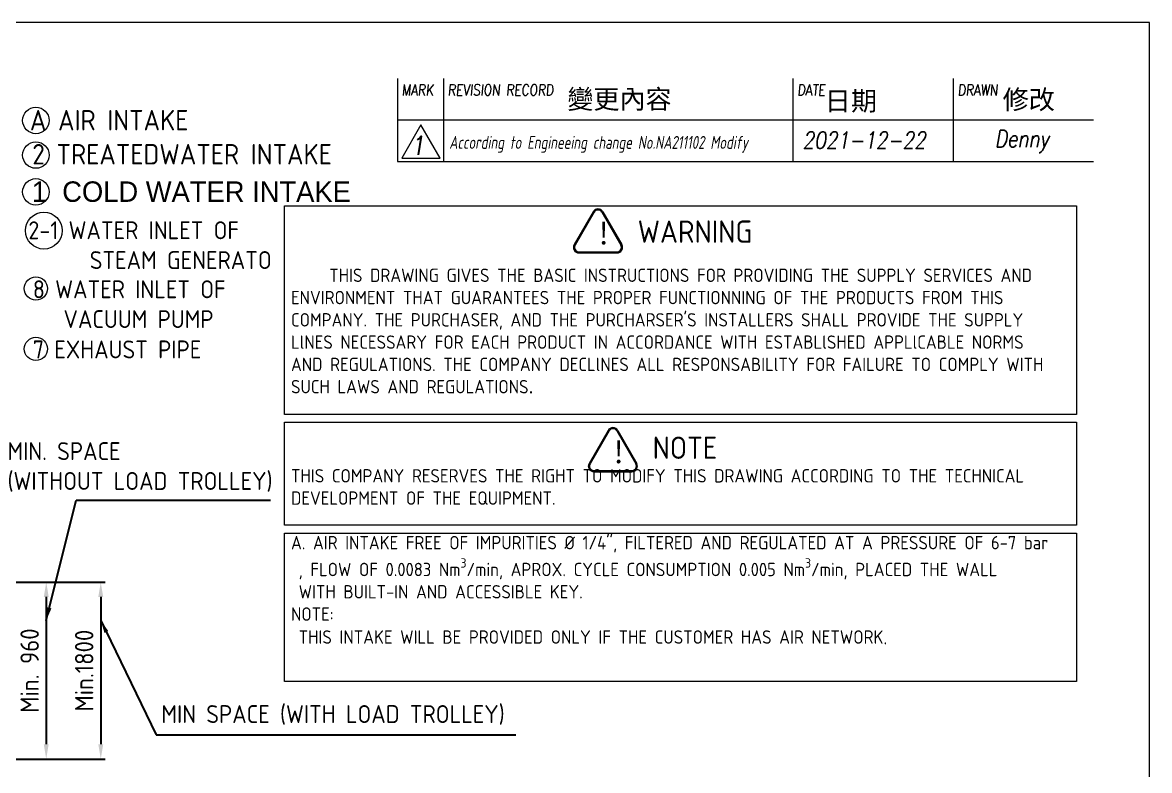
# Model space of a CAD drawing. Header units: millimetres. Extents: x -5848 to 14650, y 0 to 20714.
# Drawn here: x 8531 to 14650, y 6240 to 10300 of the extents above; entities that cross this region are included whole.
import ezdxf

# ---------------------------------------------------------------- set-up
doc = ezdxf.new("R2010")
doc.units = ezdxf.units.MM
doc.header["$MEASUREMENT"] = 0
for name, color, linetype, lineweight in [('D', 3, 'Continuous', 13), ('F', 7, 'Continuous', 15), ('T', 4, 'Continuous', 15)]:
    doc.layers.add(name, color=color, linetype=linetype, lineweight=lineweight)
doc.styles.get("Standard").update_dxf_attribs({"font": 'KAIU.TTF'})
doc.styles.add('STU25', font='isocp2.shx')
doc.styles.add('Text', font='romans.shx', dxfattribs={"width": 0.8, "oblique": 10})
doc.dimstyles.new('STU25', dxfattribs={"dimscale": 40, "dimtxt": 2.5, "dimasz": 2, "dimexe": 0.6, "dimexo": 1, "dimgap": 1, "dimtad": 1, "dimdsep": 46, "dimtxsty": 'STU25', "dimcen": 2, "dimazin": 2, "dimtfac": 1, "dimtmove": 0, "dimatfit": 3, "dimfxl": 0, "dimtolj": 1, "dimtzin": 0, "dimarcsym": 0})
doc.dimstyles.new('STU25$7', dxfattribs={"dimscale": 35, "dimtxt": 2.5, "dimasz": 2, "dimexe": 1.25, "dimexo": 0.625, "dimgap": 1, "dimtad": 0, "dimdec": 4, "dimdsep": 46, "dimtxsty": 'STU25', "dimcen": 2.5, "dimazin": 2, "dimtfac": 1, "dimtdec": 4, "dimtmove": 0, "dimatfit": 3, "dimfxl": 0, "dimtolj": 1, "dimtzin": 0, "dimarcsym": 0})

# ---------------------------------------------------------------- blocks, each defined once
blk = doc.blocks.new('*D9')
at = {"layer": 'D', "color": 0, "lineweight": -2}
for p, q in [((8467.7, 7262.3), (8683.8, 7262.3)), ((8659.8, 7182.3), (8659.8, 6382.3)), ((8465.1, 6302.3), (8683.8, 6302.3))]:
    blk.add_line(p, q, dxfattribs=at)
at = {"layer": 'D', "color": 0}
for points in [[(8673.2, 7182.3), (8646.5, 7182.3), (8659.8, 7262.3)], [(8646.5, 6382.3), (8673.2, 6382.3), (8659.8, 6302.3)]]:
    blk.add_solid(points, dxfattribs=at)
at = {"layer": 'Defpoints', "color": 0}
for p in [(8427.7, 7262.3), (8425.1, 6302.3), (8659.8, 6302.3)]:
    blk.add_point(p, dxfattribs=at)
at = {"layer": 'D', "color": 0, "insert": (8569.8, 6782.3), "char_height": 100, "attachment_point": 5, "rotation": 90, "style": 'STU25'}
blk.add_mtext('\\A1;{\\Fisocp2.shx;Min. 960}', dxfattribs=at)
blk = doc.blocks.new('*D10')
at = {"layer": 'D', "color": 0, "lineweight": -2}
for p, q in [((8467.7, 7262.3), (8979.9, 7262.3)), ((8955.9, 7182.3), (8955.9, 6382.3)), ((8465.1, 6302.3), (8979.9, 6302.3))]:
    blk.add_line(p, q, dxfattribs=at)
at = {"layer": 'D', "color": 0}
for points in [[(8969.3, 7182.3), (8942.6, 7182.3), (8955.9, 7262.3)], [(8942.6, 6382.3), (8969.3, 6382.3), (8955.9, 6302.3)]]:
    blk.add_solid(points, dxfattribs=at)
at = {"layer": 'Defpoints', "color": 0}
for p in [(8427.7, 7262.3), (8425.1, 6302.3), (8955.9, 6302.3)]:
    blk.add_point(p, dxfattribs=at)
at = {"layer": 'D', "color": 0, "insert": (8865.9, 6782.3), "char_height": 100, "attachment_point": 5, "rotation": 90, "style": 'STU25'}
blk.add_mtext('\\A1;{\\Fisocp2.shx;Min.1800}', dxfattribs=at)

msp = doc.modelspace()

# ---------------------------------------------------------------- hatches: boundary and pattern name
at = {"layer": 'D'}
h = msp.add_hatch(color=11, dxfattribs=at)
edge = h.paths.add_edge_path()
edge.add_line((11629.235, 9273.359), (11525.951, 9094.465))
edge.add_arc((11552.148, 9079.34), 30.25, 149.9999999, 270)
edge.add_line((11552.148, 9049.09), (11758.717, 9049.09))
edge.add_arc((11758.717, 9079.34), 30.25, 270, 389.9999999)
edge.add_line((11784.914, 9094.465), (11681.629, 9273.359))
edge.add_arc((11655.432, 9258.234), 30.25, 30, 150)
edge = h.paths.add_edge_path(flags=16)
edge.add_arc((11655.432, 9258.234), 24.2, 30, 150)
edge.add_line((11634.474, 9270.334), (11531.19, 9091.44))
edge.add_arc((11552.148, 9079.34), 24.2, 149.9999999, 270)
edge.add_line((11552.148, 9055.14), (11758.717, 9055.14))
edge.add_arc((11758.717, 9079.34), 24.2, 270, 389.9999999)
edge.add_line((11779.674, 9091.44), (11676.39, 9270.334))
h = msp.add_hatch(color=11, dxfattribs=at)
edge = h.paths.add_edge_path()
edge.add_ellipse((11633.511, 7892.148), major_axis=(30.25, 0), ratio=1, start_angle=149.9999999, end_angle=270)
edge.add_line((11633.511, 7861.898), (11840.08, 7861.898))
edge.add_ellipse((11840.08, 7892.148), major_axis=(30.25, 0), ratio=1, start_angle=270, end_angle=389.9999999)
edge.add_line((11866.277, 7907.273), (11762.993, 8086.167))
edge.add_ellipse((11736.795, 8071.042), major_axis=(30.25, 0), ratio=1, start_angle=30, end_angle=150)
edge.add_line((11710.598, 8086.167), (11607.314, 7907.273))
edge = h.paths.add_edge_path(flags=16)
edge.add_ellipse((11633.511, 7892.148), major_axis=(24.2, 0), ratio=1, start_angle=149.9999999, end_angle=270)
edge.add_line((11633.511, 7867.948), (11840.08, 7867.948))
edge.add_ellipse((11840.08, 7892.148), major_axis=(24.2, 0), ratio=1, start_angle=270, end_angle=389.9999999)
edge.add_line((11861.038, 7904.248), (11757.753, 8083.142))
edge.add_ellipse((11736.795, 8071.042), major_axis=(24.2, 0), ratio=1, start_angle=30, end_angle=150)
edge.add_line((11715.838, 8083.142), (11612.553, 7904.248))

# ---------------------------------------------------------------- linework, layer by layer
at = {"layer": 'D', "color": 11}
for p, q in [((11629.235, 9273.359), (11525.951, 9094.465)), ((11634.474, 9270.334), (11531.19, 9091.44)), ((11676.39, 9270.334), (11779.674, 9091.44)), ((11681.629, 9273.359), (11784.914, 9094.465)), ((11552.148, 9055.14), (11758.717, 9055.14)), ((11552.148, 9049.09), (11758.717, 9049.09)), ((11710.598, 8086.167), (11607.314, 7907.273)), ((11715.838, 8083.142), (11612.553, 7904.248)), ((11757.753, 8083.142), (11861.038, 7904.248)), ((11762.993, 8086.167), (11866.277, 7907.273)), ((11633.511, 7867.948), (11840.08, 7867.948)), ((11633.511, 7861.898), (11840.08, 7861.898))]:
    msp.add_line(p, q, dxfattribs=at)
for points in [[(9953.309, 9305.428), (14253.472, 9305.428), (14253.472, 8172.551), (9953.309, 8172.551)], [(9953.309, 8130.018), (14253.472, 8130.018), (14253.472, 7572.416), (9953.309, 7572.416)], [(9953.309, 7528.923), (14253.472, 7528.923), (14253.472, 6723.081), (9953.309, 6723.081)]]:
    msp.add_lwpolyline(points, close=True, dxfattribs=at)
at = {"layer": 'D'}
for centre, radius in [((8603.572, 9768.613), 71.837), ((8603.572, 9580.631), 71.837), ((8603.572, 9380.735), 71.837), ((8646.959, 9170.443), 100), ((8603.572, 8856.28), 62.857), ((8603.572, 8528.43), 62.857)]:
    msp.add_circle(centre, radius, dxfattribs=at)
at = {"layer": 'D', "color": 11}
for centre, radius, start, end in [((11655.432, 9258.234), 30.25, 30, 150), ((11655.432, 9258.234), 24.2, 30, 150), ((11552.148, 9079.34), 30.25, 149.9999999, 270), ((11552.148, 9079.34), 24.2, 149.9999999, 270), ((11758.717, 9079.34), 30.25, 270, 29.9999999), ((11758.717, 9079.34), 24.2, 270, 29.9999999), ((11736.795, 8071.042), 30.25, 30, 150), ((11736.795, 8071.042), 24.2, 30, 150), ((11633.511, 7892.148), 30.25, 149.9999999, 270), ((11633.511, 7892.148), 24.2, 149.9999999, 270), ((11840.08, 7892.148), 30.25, 270, 29.9999999), ((11840.08, 7892.148), 24.2, 270, 29.9999999)]:
    msp.add_arc(centre, radius, start, end, dxfattribs=at)
at = {"layer": 'F'}
msp.add_line((10567.766, 9995.532), (10567.766, 9545.532), dxfattribs=at)
at = {"layer": 'F', "color": 7}
for p, q in [((10817.766, 9995.532), (10817.766, 9545.532)), ((12715.734, 9545.532), (12715.734, 9995.532)), ((13586.542, 9545.532), (13586.542, 9995.532)), ((14345.532, 9770.532), (10567.766, 9770.532)), ((10567.766, 9545.532), (14345.532, 9545.532))]:
    msp.add_line(p, q, dxfattribs=at)
at = {"layer": 'F', "color": 6}
msp.add_lwpolyline([(0, 10300), (0, 0), (14650, 0), (14650, 10300)], close=True, dxfattribs=at)
at = {"layer": 'F', "color": 7}
msp.add_lwpolyline([(10694.673, 9744.516), (10590.794, 9564.593), (10798.552, 9564.593)], close=True, dxfattribs=at)

# ---------------------------------------------------------------- texts
at = {"layer": 'D', "color": 11, "attachment_point": 1}
for s, insert, char_height in [('{\\Fisocp2.shx;\\C3;A AIR INTAKE}', (8570.874, 9825.437), 111.02041), ('{\\Fisocp2.shx;\\C3;2 TREATEDWATER INTAKE}', (8584.182, 9640.669), 111.02041), ('{\\FARISOP2.SHX|c0;{\\C3;1  COLD WATER INTAKE}}', (8581.57, 9437.661), 111.02041), ('{\\Fisocp2.shx|c136;\\C3;2-1 WATER INLET OF \\P      STEAM GENERATO}', (8562.83, 9221.07), 97.14286), ('{\\Fisocp2.shx|c136;\\C3;8 WATER INLET OF \\P   VACUUM PUMP}', (8586.93, 8900.653), 97.14286), ('{\\Fisocp2.shx;\\C3;7 EXHAUST PIPE}', (8586.833, 8574.157), 97.14286), ('{\\Fisocp2.shx|c136;\\C3;MIN. SPACE \\P(WITHOUT LOAD TROLLEY)}', (8449.58, 8022.102), 97.14286), ('{\\Fisocp2.shx;\\C3;MIN SPACE (WITH LOAD TROLLEY)}', (9284.984, 6594.81), 97.14286)]:
    msp.add_mtext(s, dxfattribs=dict(at, insert=insert, char_height=char_height))
at = {"layer": 'D', "color": 11, "attachment_point": 1, "style": 'STU25'}
for s, insert, char_height in [('{\\f標楷體|b0|i0|c136|p65;!}', (11645.376, 9216.211), 121), ('WARNING', (11871.056, 9225.587), 121), ('\\A1;\\P\\H0.7042x;     THIS DRAWING GIVES THE BASIC INSTRUCTIONS FOR PROVIDING THE SUPPLY SERVICES AND\\PENVIRONMENT THAT GUARANTEES THE PROPER FUNCTIONNING OF THE PRODUCTS FROM THIS \\PCOMPANY. THE PURCHASER, AND THE PURCHARSER\'S INSTALLERS SHALL PROVIDE THE SUPPLY \\PLlNES NECESSARY FOR EACH PRODUCT IN ACCORDANCE WITH ESTABLlSHED APPLlCABLE NORMS \\PAND REGULATIONS. THE COMPANY DECLlNES ALL RESPONSABILlTY FOR FAILURE TO COMPLY WITH \\PSUCH LAWS AND REGULATIONS\\Farsimp.shx|c0;.\\P\\P\\P\\P\\Fisocp.shx|c1;THIS COMPANY RESERVES THE RIGHT TO MODIFY THIS DRAWING ACCORDING TO THE TECHNICAL \\PDEVELOPMENT OF THE EQUIPMENT.\\P\\PA. AIR INTAKE FREE OF IMPURITIES %%C 1/4", FILTERED AND REGULATED AT A PRESSURE OF 6-7 bar\\P , FLOW OF 0.0083 Nm{\\H0.7x;\\S3^ ;}\\H1.0003x;/min, APROX. CYCLE CONSUMPTION 0.005 Nm{\\H0.7x;\\S3^ ;}\\H1.0003x;/min, PLACED THE WALL \\P WITH BUILT-IN AND ACCESSIBLE KEY.\\PNOTE:\\P THIS INTAKE WILL BE PROVIDED ONLY IF THE CUSTOMER HAS AIR NETWORK\\H1.1x;.', (9988.984, 9136.123), 103.032611), ('{\\f標楷體|b0|i0|c136|p65;!}', (11726.739, 8029.019), 121), ('NOTE', (11952.42, 8052.455), 121)]:
    msp.add_mtext(s, dxfattribs=dict(at, insert=insert, char_height=char_height))
at = {"layer": 'F', "color": 1, "lineweight": 15, "style": 'Text', "oblique": 5, "width": 0.8}
for s, p in [('MARK', (10589.88, 9903.884)), ('REVISION RECORD', (10839.88, 9903.884)), ('DATE', (12737.847, 9903.884)), ('DRAWN', (13608.655, 9903.884))]:
    msp.add_text(s, height=60, dxfattribs=at).set_placement(p)
at = {"layer": 'F', "lineweight": -3}
for s, p in [('變更內容', (11489.249, 9832.234)), ('日期', (12887.229, 9822.345)), ('修改', (13853.013, 9830.256))]:
    msp.add_text(s, height=103.7872, dxfattribs=at).set_placement(p)
at = {"layer": 'T', "lineweight": 20, "style": 'Text', "oblique": 10, "width": 0.8}
for s, height, p in [('1', 100, (10640.823, 9582.419)), ('2021-12-22', 92, (12766.569, 9615.391)), ('Denny', 92, (13810.741, 9623.654))]:
    msp.add_text(s, height=height, dxfattribs=at).set_placement(p)
at = {"layer": 'T', "linetype": 'Continuous', "lineweight": 20, "insert": (10847.742, 9684.311), "char_height": 70, "attachment_point": 1, "style": 'Text'}
msp.add_mtext('{\\Fisocp2.shx|c136;According to Engineeing change No.NA211102 Modify}', dxfattribs=at)

# ---------------------------------------------------------------- dimensions: what is measured, and where the dimension line sits
at = {"layer": 'D'}
for base, text, picture, middle in [((8659.843, 6302.299), '{\\Fisocp2.shx;Min. <>}', '*D9', (8659.843, 6782.299)), ((8955.948, 6302.299), '{\\Fisocp2.shx;Min.1800}', '*D10', (8955.948, 6782.299))]:
    dim = msp.add_linear_dim(base=base, p1=(8427.688, 7262.299), p2=(8425.078, 6302.299), angle=90, text=text, dimstyle='STU25', dxfattribs=at)
    dim.commit()
    dim.dimension.update_dxf_attribs({"geometry": picture, "text_midpoint": middle, "dimtype": 160})

# ---------------------------------------------------------------- leaders
for points in [[(8659.843, 7054.783), (8823.271, 7707.793), (9876.872, 7707.793)], [(8955.948, 7054.783), (9256.255, 6433.916), (11209.229, 6433.916)]]:
    msp.add_leader(points, dimstyle='STU25$7', override={"dimgap": 1, "dimtad": 0}, dxfattribs=at)

doc.saveas('drawing.dxf')
